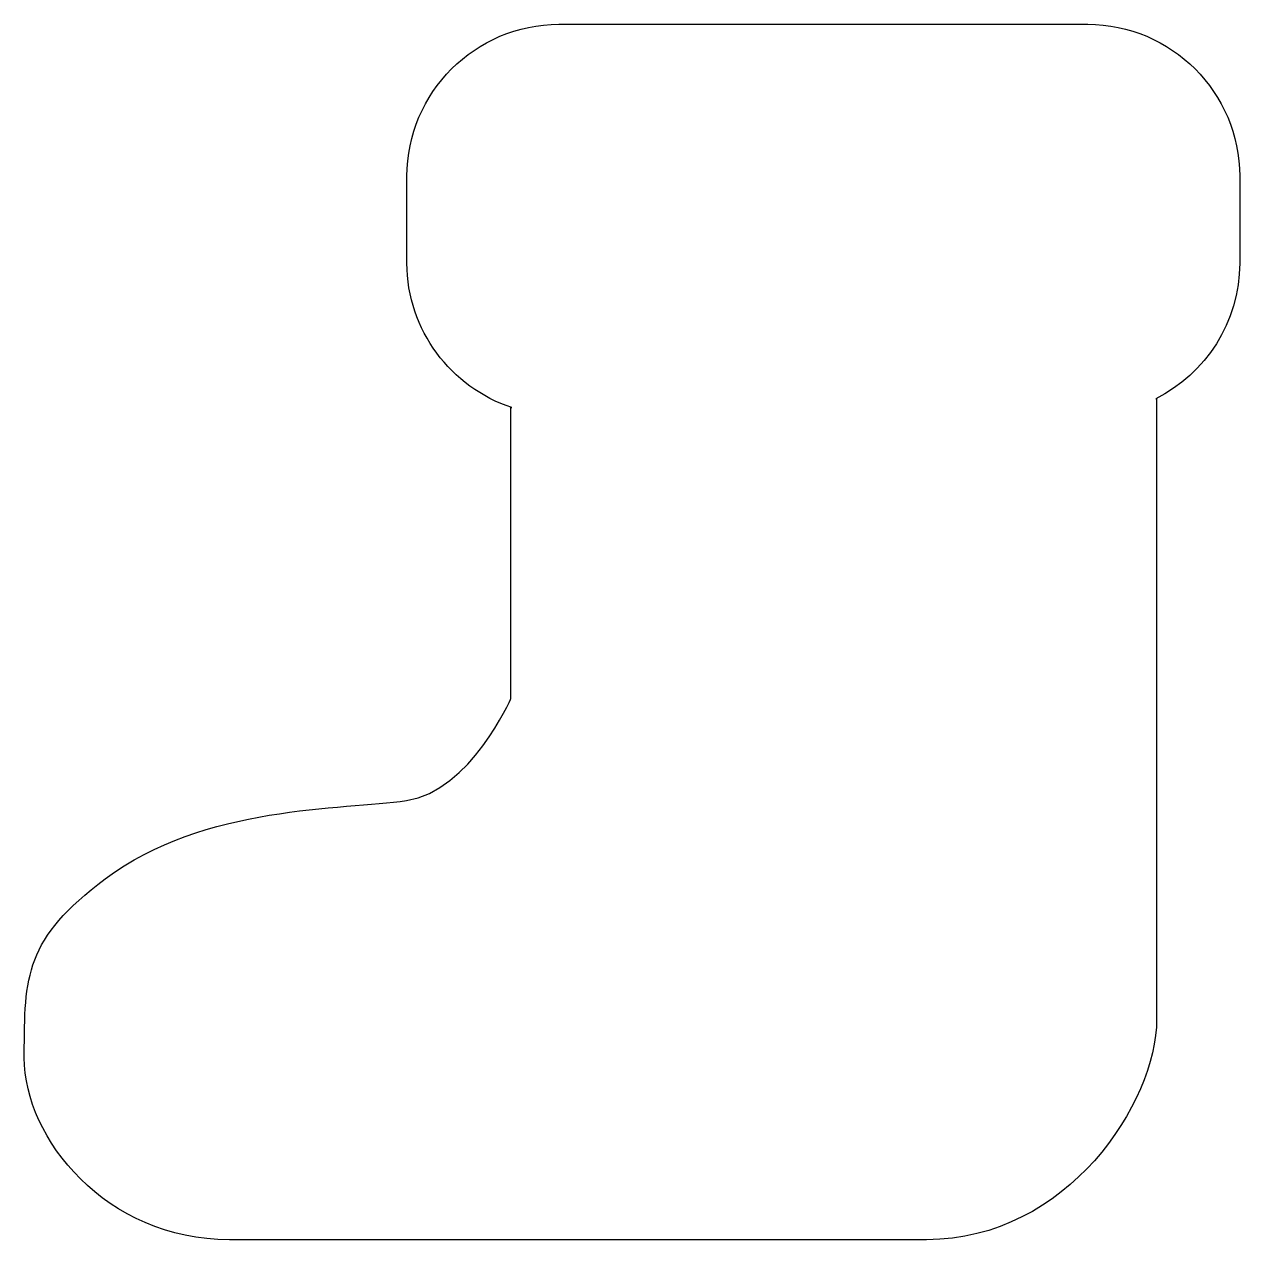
# Model space of a CAD drawing. Header units: centimetres. Extents: x -10.3 to 10.3, y -10.3 to 10.3.
import ezdxf

# ---------------------------------------------------------------- set-up
doc = ezdxf.new("R2010")
doc.units = ezdxf.units.CM
doc.header["$MEASUREMENT"] = 0
doc.layers.add('Camada 1', color=7, linetype='Continuous')

msp = doc.modelspace()

# ---------------------------------------------------------------- linework, layer by layer
at = {"layer": 'Camada 1'}
msp.add_open_spline([(8.83617, 3.93331), (9.67471, 4.35614), (10.25296, 5.22598), (10.25296, 6.22391), (10.25296, 6.22391), (10.25296, 6.22391), (10.25296, 7.68973), (10.25296, 7.68973), (10.25296, 7.68973), (10.25296, 9.09943), (9.09943, 10.25296), (7.68973, 10.25296), (7.68973, 10.25296), (7.68973, 10.25296), (7.68973, 10.25296), (7.68973, 10.25296), (7.68973, 10.25296), (7.68973, 10.25296), (-1.23363, 10.25296), (-1.23363, 10.25296), (-1.23363, 10.25296), (-2.64333, 10.25296), (-3.79686, 9.09943), (-3.79686, 7.68973), (-3.79686, 7.68973), (-3.79686, 7.68973), (-3.79686, 6.22391), (-3.79686, 6.22391), (-3.79686, 6.22391), (-3.79686, 5.09062), (-3.0505, 4.1223), (-2.02545, 3.78667), (-2.02545, 3.78667), (-2.02545, 3.78667), (-2.04254, 3.78668), (-2.04254, 3.78668), (-2.04254, 3.78668), (-2.04254, 3.78668), (-2.04254, -1.12139), (-2.04254, -1.12139), (-2.04254, -1.12139), (-2.04254, -1.12139), (-2.04254, -1.12139), (-2.04254, -1.12139), (-2.04254, -1.12139), (-2.04254, -1.12139), (-2.04254, -1.12139), (-2.04254, -1.12139), (-2.04254, -1.12139), (-2.04254, -1.12139), (-2.72339, -2.68338), (-3.80477, -2.84359), (-3.80477, -2.84359), (-4.88573, -3.0038), (-7.20908, -2.90783), (-8.88829, -4.16526), (-8.88829, -4.16526), (-10.23711, -5.17238), (-10.25254, -5.80608), (-10.25296, -7.13487), (-10.25296, -7.13487), (-10.25296, -7.15072), (-10.25296, -7.16657), (-10.25296, -7.18242), (-10.25296, -7.18242), (-10.25296, -8.54455), (-8.87623, -10.25299), (-6.79359, -10.25299), (-6.79359, -10.25299), (-4.71095, -10.25299), (4.21075, -10.25299), (4.97129, -10.25299), (4.97129, -10.25299), (7.3472, -10.25299), (8.85119, -7.93754), (8.85119, -6.53578), (8.85119, -6.53578), (8.85119, -5.52785), (8.85119, 0.58278), (8.85119, 3.93328), (8.85119, 3.93328), (8.85119, 3.93328), (8.83617, 3.93328), (8.83617, 3.93328), (8.83617, 3.93328), (8.83617, 3.93328), (8.83617, 3.93331), (8.83617, 3.93331)], degree=3, knots=[0, 0, 0, 0, 0.04347826, 0.04347826, 0.04347826, 0.04347826, 0.08695652, 0.08695652, 0.08695652, 0.08695652, 0.13043478, 0.13043478, 0.13043478, 0.13043478, 0.17391304, 0.17391304, 0.17391304, 0.17391304, 0.2173913, 0.2173913, 0.2173913, 0.2173913, 0.26086957, 0.26086957, 0.26086957, 0.26086957, 0.30434783, 0.30434783, 0.30434783, 0.30434783, 0.34782609, 0.34782609, 0.34782609, 0.34782609, 0.39130435, 0.39130435, 0.39130435, 0.39130435, 0.43478261, 0.43478261, 0.43478261, 0.43478261, 0.47826087, 0.47826087, 0.47826087, 0.47826087, 0.52173913, 0.52173913, 0.52173913, 0.52173913, 0.56521739, 0.56521739, 0.56521739, 0.56521739, 0.60869565, 0.60869565, 0.60869565, 0.60869565, 0.65217391, 0.65217391, 0.65217391, 0.65217391, 0.69565217, 0.69565217, 0.69565217, 0.69565217, 0.73913043, 0.73913043, 0.73913043, 0.73913043, 0.7826087, 0.7826087, 0.7826087, 0.7826087, 0.82608696, 0.82608696, 0.82608696, 0.82608696, 0.86956522, 0.86956522, 0.86956522, 0.86956522, 0.91304348, 0.91304348, 0.91304348, 0.91304348, 1, 1, 1, 1], dxfattribs=at)

doc.saveas('drawing.dxf')
